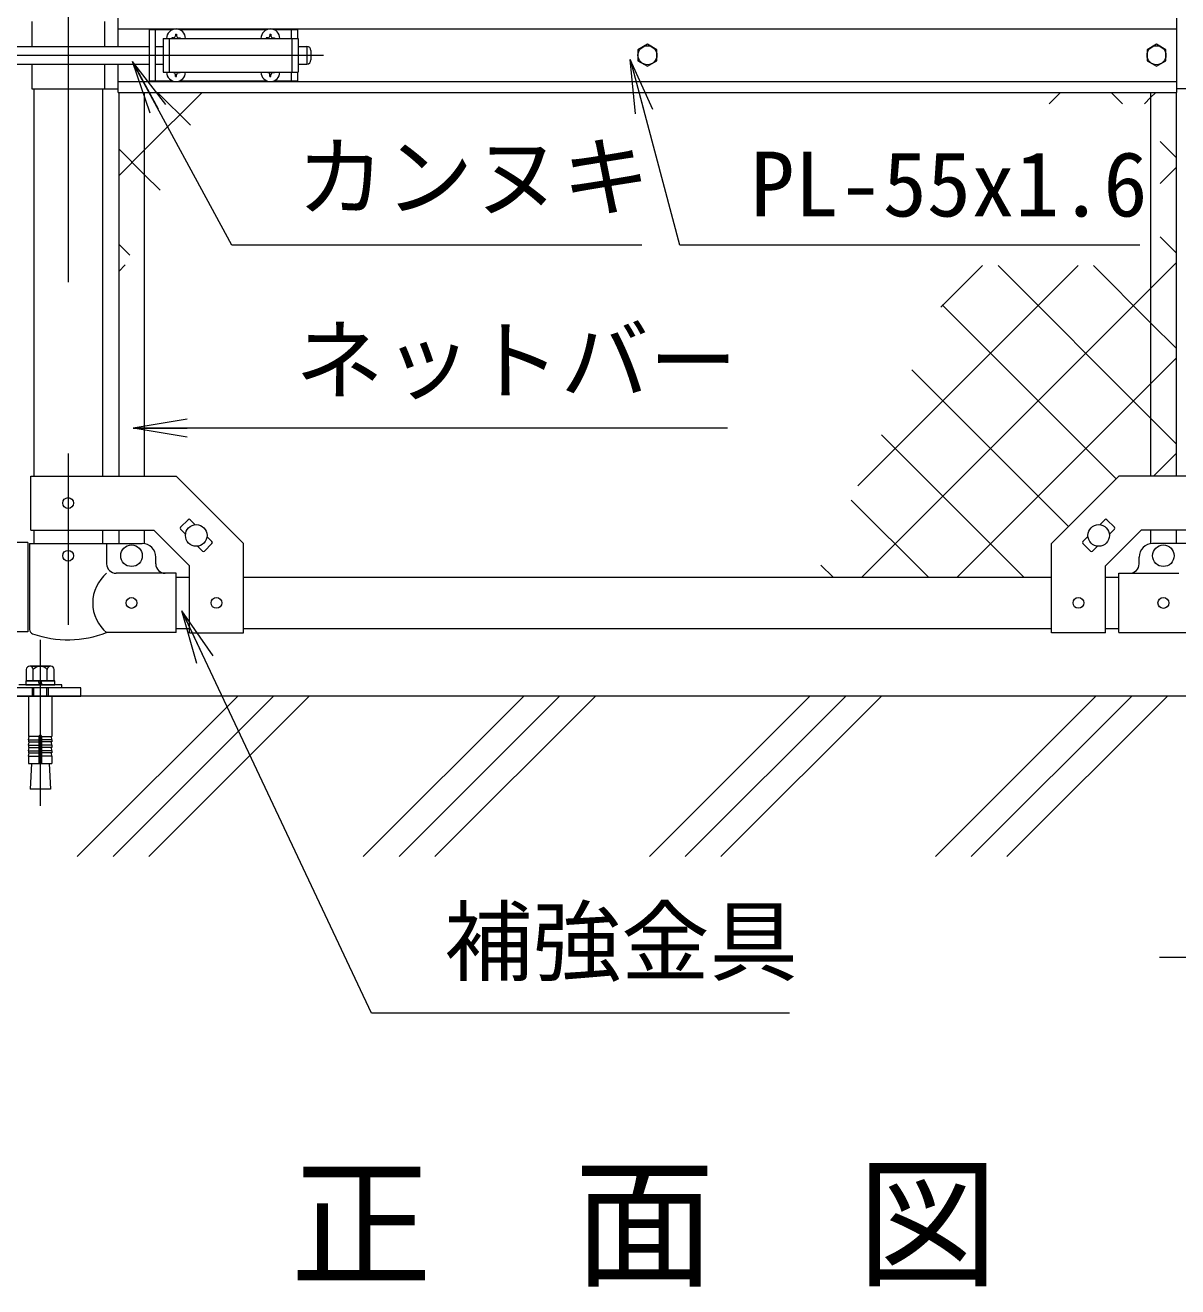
# Model space of a CAD drawing. Units: millimetres, scale not verified. Extents: x -4200 to 4200, y -2970 to 2970.
# Drawn here: x -2568 to -1713, y -477 to 459 of the extents above; entities that cross this region are included whole.
import ezdxf
from ezdxf.enums import TextEntityAlignment as Align

# ---------------------------------------------------------------- set-up
doc = ezdxf.new("R2010")
doc.units = ezdxf.units.MM
doc.header["$LTSCALE"] = 20
doc.linetypes.add('DASHED', pattern=[7.5, 6, -1.5])
doc.linetypes.add('USER1', pattern=[50.8, 31.75, -6.35, 6.35, -6.35])
doc.layers.add('0-0_D-TTL-TXT', color=7, linetype='Continuous')
for name, color, linetype, lineweight in [('0-1_D-BMK', 2, 'USER1', 13), ('0-2_D-STR1', 1, 'Continuous', 18), ('0-3_D-STR3', 3, 'Continuous', 13), ('0-4_D-STR-DIM', 7, 'Continuous', 9), ('0-5_0', 3, 'Continuous', 18), ('0-6_D-STR-TXT', 7, 'Continuous', 9), ('0-7_D-STR2', 7, 'Continuous', 9), ('0-9_D-BGD', 7, 'Continuous', 9)]:
    doc.layers.add(name, color=color, linetype=linetype, lineweight=lineweight)
doc.styles.add('ＭＳ ゴシック', font='')
doc.styles.get('ＭＳ ゴシック').set_extended_font_data('MS Gothic')

# ---------------------------------------------------------------- blocks, each defined once
blk = doc.blocks.new('_Open')
at = {"layer": '0-5_0', "color": 7, "lineweight": 9}
blk.add_line((-20, 3.33), (0, 0), dxfattribs=at)
blk.add_lwpolyline([(-20, -3.33), (0, 0), (-20, 0)], dxfattribs=at)

msp = doc.modelspace()

# ---------------------------------------------------------------- linework, layer by layer
at = {"layer": '0-1_D-BMK'}
for p, q in [((-2535.9, 903.1), (-2535.9, -35.29)), ((-2666.59, 436.37), (-2346.59, 436.37)), ((-2556.55, 2.97), (-2556.55, -120.04))]:
    msp.add_line(p, q, dxfattribs=at)
at = {"layer": '0-2_D-STR1'}
for p, q in [((-2561.3, 411.37), (-2561.3, 124.42)), ((-2510.5, 411.37), (-2510.5, 124.42)), ((-2561.3, 84.42), (-2561.3, 74.37)), ((-2510.5, 84.42), (-2510.5, 74.37)), ((-2455.9, 49.37), (-2445.9, 49.37)), ((-2405.9, 49.37), (-1806.7, 49.37)), ((-1766.7, 49.37), (-1756.7, 49.37)), ((-2455.9, 11.37), (-2445.9, 11.37)), ((-2405.9, 11.37), (-1806.7, 11.37)), ((-1766.7, 11.37), (-1756.7, 11.37))]:
    msp.add_line(p, q, dxfattribs=at)
at = {"layer": '0-3_D-STR3'}
for p, q in [((-2562.9, 461.37), (-2562.9, 442.87)), ((-2508.9, 461.37), (-2508.9, 442.87)), ((-2498.8, 442.87), (-2498.8, 463.87)), ((-1713.8, 408.87), (-1713.8, 463.87)), ((-2498.8, 455.87), (-1713.8, 455.87)), ((-2475.9, 455.37), (-2475.9, 417.37)), ((-2475.9, 455.37), (-2458.49, 455.37)), ((-2471.4, 455.37), (-2471.4, 417.37)), ((-2457.75, 449.28), (-2459.05, 449.26)), ((-2459.05, 449.26), (-2459.05, 448.87)), ((-2456.29, 452.02), (-2456.31, 450.72)), ((-2456.29, 452.02), (-2455.5, 452.02)), ((-2455.5, 452.02), (-2455.48, 450.72)), ((-2453.3, 455.37), (-2388.49, 455.37)), ((-2387.75, 449.28), (-2389.05, 449.26)), ((-2389.05, 449.26), (-2389.05, 448.87)), ((-2386.29, 452.02), (-2386.31, 450.72)), ((-2386.29, 452.02), (-2385.5, 452.02)), ((-2385.5, 452.02), (-2385.48, 450.72)), ((-2384.04, 449.28), (-2382.75, 449.26)), ((-2383.3, 455.37), (-2365.9, 455.37)), ((-2382.75, 449.26), (-2382.75, 448.87)), ((-2370.4, 455.37), (-2370.4, 448.87)), ((-2365.9, 455.37), (-2365.9, 448.87)), ((-2599.25, 442.87), (-2475.9, 442.87)), ((-2471.4, 442.87), (-2465.4, 442.87)), ((-2465.4, 448.87), (-2465.4, 423.87)), ((-2465.4, 448.87), (-2365.4, 448.87)), ((-2365.4, 448.87), (-2365.4, 423.87)), ((-2365.4, 442.87), (-2358.9, 442.87)), ((-2358.9, 442.87), (-2358.9, 429.87)), ((-2355.9, 439.87), (-2355.9, 432.87)), ((-2599.25, 429.87), (-2475.9, 429.87)), ((-2562.9, 429.87), (-2562.9, 411.37)), ((-2508.9, 429.87), (-2508.9, 411.37)), ((-2498.8, 408.87), (-2498.8, 429.87)), ((-2471.4, 429.87), (-2465.4, 429.87)), ((-2465.4, 423.87), (-2365.4, 423.87)), ((-2459.05, 423.47), (-2459.05, 423.87)), ((-2457.75, 423.45), (-2459.05, 423.47)), ((-2456.29, 420.72), (-2456.31, 422.01)), ((-2455.5, 420.72), (-2455.48, 422.01)), ((-2454.04, 423.45), (-2452.75, 423.47)), ((-2452.75, 423.47), (-2452.75, 423.87)), ((-2389.05, 423.47), (-2389.05, 423.87)), ((-2387.75, 423.45), (-2389.05, 423.47)), ((-2386.29, 420.72), (-2386.31, 422.01)), ((-2385.5, 420.72), (-2385.48, 422.01)), ((-2384.04, 423.45), (-2382.75, 423.47)), ((-2382.75, 423.47), (-2382.75, 423.87)), ((-2370.4, 423.87), (-2370.4, 417.37)), ((-2365.9, 423.87), (-2365.9, 417.37)), ((-2365.4, 429.87), (-2358.9, 429.87)), ((-2498.8, 416.87), (-1713.8, 416.87)), ((-2475.9, 417.37), (-2458.49, 417.37)), ((-2456.29, 420.72), (-2455.5, 420.72)), ((-2453.3, 417.37), (-2388.49, 417.37)), ((-2386.29, 420.72), (-2385.5, 420.72)), ((-2383.3, 417.37), (-2365.9, 417.37)), ((-2562.9, 411.37), (-2498.8, 411.37)), ((-2498.8, 408.87), (-1713.8, 408.87)), ((-2498.4, 408.87), (-2498.4, 124.42)), ((-2479.4, 408.87), (-2479.4, 124.42)), ((-1733.2, 408.87), (-1733.2, 124.42)), ((-1714.2, 408.87), (-1714.2, 124.42)), ((-1649.7, 411.37), (-1713.8, 411.37)), ((-2563.6, 84.42), (-2563.6, 124.42)), ((-2563.6, 84.42), (-2472.46, 84.42)), ((-2498.4, 84.42), (-2498.4, 74.37)), ((-2479.4, 84.42), (-2479.4, 74.37)), ((-2472.46, 84.42), (-2445.9, 57.85)), ((-2452.56, 86.43), (-2446.91, 92.08)), ((-2452.56, 85.01), (-2448.85, 81.3)), ((-2445.49, 92.08), (-2441.78, 88.37)), ((-1767.1, 92.08), (-1770.82, 88.37)), ((-1740.13, 84.42), (-1766.7, 57.85)), ((-1760.03, 86.43), (-1765.69, 92.08)), ((-1760.03, 85.01), (-1763.74, 81.3)), ((-1649, 84.42), (-1740.13, 84.42)), ((-1733.2, 84.42), (-1733.2, 74.37)), ((-1714.2, 84.42), (-1714.2, 74.37)), ((-2565.85, 75.07), (-2656.55, 75.07)), ((-2565.85, 75.07), (-2565.85, 9.07)), ((-2432.94, 79.54), (-2429.23, 75.82)), ((-1779.65, 79.54), (-1783.36, 75.82)), ((-2564.45, 74.37), (-2507.35, 74.37)), ((-2564.45, 74.37), (-2564.45, 10.67)), ((-2507.35, 74.37), (-2507.35, 59.37)), ((-2507.35, 74.37), (-2480.9, 74.37)), ((-2440.02, 72.47), (-2436.3, 68.75)), ((-2434.89, 68.75), (-2429.23, 74.41)), ((-2405.9, 8.17), (-2405.9, 74.42)), ((-1806.7, 8.17), (-1806.7, 74.42)), ((-1777.71, 68.75), (-1783.36, 74.41)), ((-1772.58, 72.47), (-1776.29, 68.75)), ((-1705.25, 74.37), (-1731.7, 74.37)), ((-2470.9, 59.37), (-2470.9, 64.37)), ((-2445.9, 8.17), (-2445.9, 57.85)), ((-1766.7, 8.17), (-1766.7, 57.85)), ((-1741.7, 59.37), (-1741.7, 64.37)), ((-2455.9, 52.37), (-2500.35, 52.37)), ((-2455.9, 8.37), (-2455.9, 52.37)), ((-1756.7, 52.37), (-1712.25, 52.37)), ((-1756.7, 8.37), (-1756.7, 52.37)), ((-2565.85, 9.07), (-2681.55, 9.07)), ((-2455.9, 8.37), (-2507.35, 8.37)), ((-2445.9, 8.17), (-2405.9, 8.17)), ((-1766.7, 8.17), (-1806.7, 8.17)), ((-1756.7, 8.37), (-1705.25, 8.37)), ((-2548.75, -16.53), (-2564.34, -16.53)), ((-2562.55, -16.53), (-2550.55, -16.53)), ((-2545.8, -27.33), (-2567.3, -27.33)), ((-2567.3, -27.33), (-2567.3, -30.33)), ((-2566.94, -19.03), (-2566.94, -27.33)), ((-2566.94, -27.33), (-2546.15, -27.33)), ((-2561.74, -27.33), (-2561.74, -19.03)), ((-2558.05, -27.33), (-2557.24, -30.33)), ((-2555.05, -30.33), (-2555.85, -27.33)), ((-2551.35, -27.33), (-2551.35, -19.03)), ((-2546.15, -27.33), (-2546.15, -19.03)), ((-2545.8, -30.33), (-2545.8, -27.33)), ((-2540.55, -30.33), (-2572.55, -30.33)), ((-2567.3, -30.33), (-2545.8, -30.33)), ((-2562.54, -32.63), (-2562.54, -38.63)), ((-2561.46, -38.63), (-2561.46, -32.63)), ((-2551.62, -38.63), (-2551.62, -32.63)), ((-2550.54, -38.63), (-2550.54, -32.63)), ((-2540.55, -32.63), (-2540.55, -30.33)), ((-2565.2, -38.63), (-2565.2, -68.67)), ((-2547.9, -38.63), (-2547.9, -68.67)), ((-2557.55, -68.67), (-2565.2, -68.67)), ((-2565.2, -71.17), (-2564.76, -68.71)), ((-2565.2, -71.17), (-2557.55, -71.17)), ((-2565.2, -71.17), (-2565.2, -72.67)), ((-2565.2, -72.67), (-2557.55, -72.67)), ((-2565.2, -75.17), (-2564.76, -72.71)), ((-2557.55, -68.67), (-2557.55, -88.63)), ((-2555.55, -68.67), (-2547.9, -68.67)), ((-2555.55, -68.67), (-2555.55, -88.63)), ((-2547.9, -71.17), (-2555.55, -71.17)), ((-2547.9, -72.67), (-2555.55, -72.67)), ((-2547.9, -71.17), (-2548.33, -68.71)), ((-2547.9, -75.17), (-2548.33, -72.71)), ((-2547.9, -71.17), (-2547.9, -72.67)), ((-2565.2, -75.17), (-2557.55, -75.17)), ((-2565.2, -75.17), (-2565.2, -76.67)), ((-2565.2, -76.67), (-2557.55, -76.67)), ((-2565.2, -79.17), (-2564.76, -76.71)), ((-2565.2, -79.17), (-2557.55, -79.17)), ((-2565.2, -79.17), (-2565.2, -80.67)), ((-2565.2, -83.13), (-2564.76, -80.67)), ((-2565.2, -80.67), (-2557.55, -80.67)), ((-2565.2, -83.13), (-2557.55, -83.13)), ((-2565.2, -83.13), (-2565.2, -88.63)), ((-2547.9, -75.17), (-2555.55, -75.17)), ((-2547.9, -76.67), (-2555.55, -76.67)), ((-2547.9, -79.17), (-2555.55, -79.17)), ((-2547.9, -80.67), (-2555.55, -80.67)), ((-2547.9, -83.13), (-2555.55, -83.13)), ((-2547.9, -79.17), (-2548.33, -76.71)), ((-2547.9, -83.13), (-2548.33, -80.67)), ((-2547.9, -75.17), (-2547.9, -76.67)), ((-2547.9, -79.17), (-2547.9, -80.67)), ((-2547.9, -83.13), (-2547.9, -88.63)), ((-2565.2, -88.63), (-2547.9, -88.63)), ((-2563.04, -88.63), (-2564.12, -107.73)), ((-2550.05, -88.63), (-2548.97, -107.73)), ((-2548.97, -107.73), (-2564.12, -107.73))]:
    msp.add_line(p, q, dxfattribs=at)
at = {"layer": '0-3_D-STR3', "linetype": 'DASHED'}
for p, q in [((-2460.9, 448.87), (-2460.9, 423.87)), ((-2369.9, 448.87), (-2369.9, 423.87))]:
    msp.add_line(p, q, dxfattribs=at)
at = {"layer": '0-3_D-STR3'}
for points in [[(-2454.04, 449.28), (-2452.75, 449.26), (-2452.75, 448.87)], [(-2563.6, 124.42), (-2455.9, 124.42), (-2405.9, 74.42)], [(-1649, 124.42), (-1756.7, 124.42), (-1806.7, 74.42)]]:
    msp.add_lwpolyline(points, dxfattribs=at)
for points in [[(-2106.3, 444.47), (-2113.31, 440.42), (-2113.31, 432.32), (-2106.3, 428.27), (-2099.28, 432.32), (-2099.28, 440.42)], [(-1728.8, 444.47), (-1735.81, 440.42), (-1735.81, 432.32), (-1728.8, 428.27), (-1721.78, 432.32), (-1721.78, 440.42)], [(-2676.55, -38.63), (-2526.55, -38.63), (-2526.55, -32.63), (-2676.55, -32.63)]]:
    msp.add_lwpolyline(points, close=True, dxfattribs=at)
for centre, radius in [((-2106.3, 436.37), 7.03), ((-1728.8, 436.37), 7.03), ((-2535.9, 104.42), 4), ((-2440.9, 80.42), 8), ((-1771.7, 80.42), 8), ((-2535.9, 65.37), 4), ((-2488.9, 65.37), 8), ((-1723.7, 65.37), 8), ((-2488.9, 30.37), 4), ((-2425.9, 30.42), 4), ((-1786.7, 30.42), 4), ((-1723.7, 30.37), 4)]:
    msp.add_circle(centre, radius, dxfattribs=at)
for centre, radius, start, end in [((-2455.9, 448.87), 7, 0, 180), ((-2457.8, 450.77), 1.49, 270, 0), ((-2453.99, 450.77), 1.49, 180, 270), ((-2385.9, 448.87), 7, 0, 180), ((-2387.8, 450.77), 1.49, 270, 0), ((-2383.99, 450.77), 1.49, 180, 270), ((-2358.9, 439.87), 3, 0, 90), ((-2358.9, 432.87), 3, 270, 0), ((-2455.9, 423.87), 7, 180, 0), ((-2457.8, 421.96), 1.49, 0, 90), ((-2453.99, 421.96), 1.49, 90, 180), ((-2385.9, 423.87), 7, 180, 0), ((-2387.8, 421.96), 1.49, 0, 90), ((-2383.99, 421.96), 1.49, 90, 180), ((-2451.86, 85.72), 1, 135, 225), ((-2446.2, 91.38), 1, 45, 135), ((-1766.39, 91.38), 1, 45, 135), ((-1760.74, 85.72), 1, 315, 45), ((-2429.94, 75.11), 1, 315, 45), ((-1782.66, 75.11), 1, 135, 225), ((-2480.9, 64.37), 10, 0, 90), ((-2435.59, 69.46), 1, 225, 315), ((-1777, 69.46), 1, 225, 315), ((-1731.7, 64.37), 10, 90, 180), ((-2500.35, 59.37), 7, 180, 270), ((-2463.9, 59.37), 7, 180, 270), ((-1748.7, 59.37), 7, 270, 0), ((-2489.15, 30.37), 28.55, 129.59418, 230.40582), ((-2561.15, 10.67), 3.3, 180, 250.77949), ((-2535.9, 83.1), 80, 250.77949, 290.9084), ((-2564.34, -19.13), 2.6, 2.20423, 177.79577), ((-2556.55, -23.18), 6.65, 38.61324, 141.38676), ((-2548.75, -19.13), 2.6, 2.20423, 177.79577), ((-2556.55, -68.67), 1, 0, 180)]:
    msp.add_arc(centre, radius, start, end, dxfattribs=at)
at = {"layer": '0-4_D-STR-DIM'}
msp.add_line((-1686.55, -232.54), (-1726.55, -232.54), dxfattribs=at)
at = {"layer": '0-6_D-STR-TXT'}
msp.add_line((-2047.05, 159.87), (-2485.64, 159.87), dxfattribs=at)
for points in [[(-1741.11, 295.68), (-2082.39, 295.68), (-2118.49, 431.26)], [(-2110.53, 295.68), (-2414.5, 295.68), (-2487.31, 430.08)], [(-2000.94, -273.72), (-2311, -273.72), (-2450.68, 22.6)]]:
    msp.add_lwpolyline(points, dxfattribs=at)
at = {"layer": '0-7_D-STR2'}
for p, q in [((-2445.26, 384.51), (-2469.62, 408.87)), ((-1808.43, 400.46), (-1800.02, 408.87)), ((-1754.1, 400.46), (-1762.51, 408.87)), ((-1714.2, 360.55), (-1726.07, 372.42)), ((-1726.07, 341.4), (-1714.2, 353.27)), ((-1714.2, 289.84), (-1726.07, 301.71)), ((-2490.24, 288.06), (-2498.4, 296.22)), ((-2498.4, 276.18), (-2493.49, 281.08)), ((-1733.2, 263.56), (-1714.2, 282.56)), ((-1950.41, 117.06), (-1787.01, 280.46)), ((-1888.62, 249.55), (-1857.72, 280.46)), ((-1733.2, 167.42), (-1846.23, 280.46)), ((-1733.2, 238.13), (-1775.52, 280.46)), ((-1947.39, 49.37), (-1733.2, 263.56)), ((-1758.8, 122.31), (-1887.8, 251.32)), ((-1714.2, 219.13), (-1733.2, 238.13)), ((-1733.2, 192.85), (-1714.2, 211.85)), ((-1794.16, 86.96), (-1910.29, 203.09)), ((-1876.68, 49.37), (-1733.2, 192.85)), ((-1714.2, 148.42), (-1733.2, 167.42)), ((-1827.28, 49.37), (-1932.78, 154.87)), ((-1730.92, 124.42), (-1714.2, 141.14)), ((-1897.99, 49.37), (-1955.26, 106.65)), ((-1968.7, 49.37), (-1977.75, 58.42))]:
    msp.add_line(p, q, dxfattribs=at)
for points in [[(-2498.4, 346.89), (-2479.4, 365.89), (-2436.42, 408.87)], [(-1737.72, 400.46), (-1733.2, 404.98), (-1729.31, 408.87)], [(-2467.75, 336.29), (-2479.4, 347.93), (-2498.4, 366.93)]]:
    msp.add_lwpolyline(points, dxfattribs=at)
at = {"layer": '0-9_D-BGD'}
for p, q in [((-1251.55, -38.63), (-2951.55, -38.63)), ((-2529.14, -157.69), (-2410.08, -38.63)), ((-2502.62, -157.69), (-2383.56, -38.63)), ((-2476.11, -157.69), (-2357.05, -38.63)), ((-2317.01, -157.69), (-2197.95, -38.63)), ((-2290.49, -157.69), (-2171.43, -38.63)), ((-2263.97, -157.69), (-2144.91, -38.63)), ((-2104.88, -157.69), (-1985.81, -38.63)), ((-2078.36, -157.69), (-1959.3, -38.63)), ((-2051.84, -157.69), (-1932.78, -38.63)), ((-1892.74, -157.69), (-1773.68, -38.63)), ((-1866.23, -157.69), (-1747.17, -38.63)), ((-1839.71, -157.69), (-1720.65, -38.63))]:
    msp.add_line(p, q, dxfattribs=at)

# ---------------------------------------------------------------- block references
at = {"layer": '0-6_D-STR-TXT', "xscale": 2, "yscale": 2}
for p, rotation in [((-2488.26, 431.84), 118.44451), ((-2119.01, 433.19), 104.91069), ((-2487.64, 159.87), 180), ((-2451.53, 24.41), 115.23829)]:
    msp.add_blockref('_Open', p, dxfattribs=dict(at, rotation=rotation))

# ---------------------------------------------------------------- texts
at = {"layer": '0-0_D-TTL-TXT', "style": 'ＭＳ ゴシック'}
msp.add_text('正\u3000面\u3000図', height=76.98, dxfattribs=at).set_placement((-2371.03, -491.23), align=Align.BOTTOM_LEFT)
at = {"layer": '0-6_D-STR-TXT', "style": 'ＭＳ ゴシック'}
for s, p in [('カンヌキ', (-2366.62, 307.76)), ('PL-55x1.6', (-2029.94, 302.43)), ('ネットバー', (-2367.61, 171.82)), ('補強金具', (-2257.03, -259.11))]:
    msp.add_text(s, height=48.09, dxfattribs=at).set_placement(p, align=Align.BOTTOM_LEFT)

doc.saveas('drawing.dxf')
